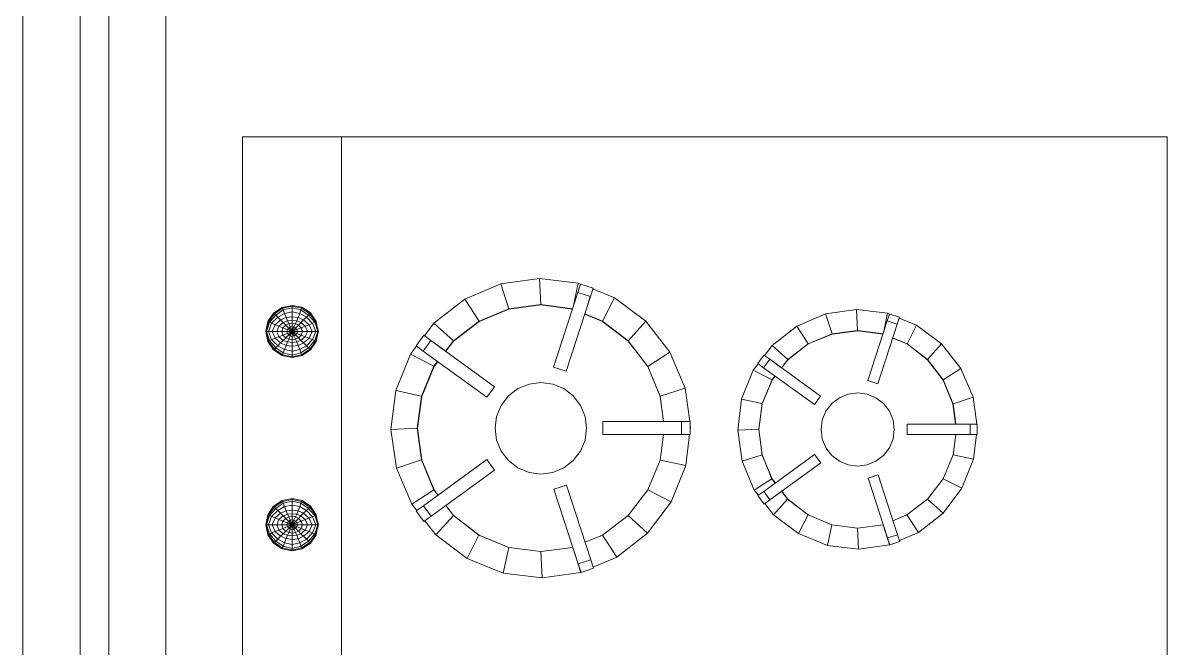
# Model space of a CAD drawing. Header units: metres. Extents: x -182 to 99, y 70 to 113.
# Drawn here: x 66.257 to 67.057, y 92.937 to 93.374 of the extents above; entities that cross this region are included whole.
import ezdxf

# ---------------------------------------------------------------- set-up
doc = ezdxf.new("R2010")
doc.units = ezdxf.units.M
doc.header["$LTSCALE"] = 0.01
for name, color, linetype, lineweight in [('A-EQPM', 6, 'Continuous', 9), ('A-GLAZ', 6, 'Continuous', 9), ('A-GLAZ-CWMG', 3, 'Continuous', 9), ('G-IMPT', 1, 'Continuous', 9)]:
    doc.layers.add(name, color=color, linetype=linetype, lineweight=lineweight)
doc.layers.get('0').off()
doc.layers.get('A-EQPM').off()

# ---------------------------------------------------------------- blocks, each defined once
blk = doc.blocks.new('Panel de sistema - Acristalado 2-571007-Nivel 9')
at = {"layer": 'A-GLAZ'}
for p, q in [((0.705, 0.01), (-0.705, 0.01)), ((-0.705, -0.01), (0.705, -0.01))]:
    blk.add_line(p, q, dxfattribs=at)
blk = doc.blocks.new('Range10 - 11ZRNG10_dwg-491888-Nivel 9')
at = {"layer": 'G-IMPT'}
for p, q in [((0, 0.762), (0, 0)), ((0, 0.762), (0, 0)), ((0.57714, 0.762), (0.57714, 0)), ((0.57714, 0.762), (0.57714, 0)), ((0.57714, 0), (0.57714, 0.762)), ((0.64639, 0.762), (0.64639, 0)), ((0.40109, 0.30169), (0.40977, 0.30453)), ((0.40977, 0.30453), (0.41172, 0.29858)), ((0.43699, 0.3084), (0.40993, 0.30456)), ((0.41559, 0.28709), (0.40993, 0.30456)), ((0.43699, 0.3084), (0.46415, 0.30507)), ((0.43699, 0.3084), (0.43797, 0.29002)), ((0.46031, 0.28706), (0.46415, 0.30507)), ((0.48948, 0.2948), (0.46415, 0.30507)), ((0.38478, 0.29389), (0.40134, 0.30091)), ((0.40109, 0.30169), (0.40301, 0.29578)), ((0.40301, 0.29578), (0.41172, 0.29858)), ((0.42867, 0.24637), (0.41172, 0.29858)), ((0.19404, 0.28523), (0.21568, 0.28831)), ((0.23741, 0.28566), (0.21568, 0.28831)), ((0.21647, 0.27359), (0.21568, 0.28831)), ((0.38478, 0.29389), (0.36323, 0.27706)), ((0.38478, 0.29389), (0.39478, 0.2785)), ((0.40301, 0.29578), (0.41998, 0.24354)), ((0.41559, 0.28709), (0.43797, 0.29002)), ((0.46031, 0.28706), (0.43797, 0.29002)), ((0.48948, 0.2948), (0.48116, 0.27847)), ((0.48948, 0.2948), (0.51133, 0.27834)), ((0.60475, 0.28813), (0.59881, 0.28417)), ((0.61176, 0.28953), (0.60475, 0.28813)), ((0.60509, 0.28749), (0.60475, 0.28813)), ((0.60509, 0.28749), (0.61176, 0.28901)), ((0.61874, 0.28813), (0.61176, 0.28953)), ((0.61176, 0.28953), (0.61176, 0.28901)), ((0.61844, 0.28749), (0.61176, 0.28901)), ((0.61176, 0.28782), (0.61176, 0.28901)), ((0.61844, 0.28749), (0.61874, 0.28813)), ((0.62469, 0.2842), (0.61874, 0.28813)), ((0.17392, 0.2767), (0.18717, 0.28232)), ((0.18696, 0.28295), (0.19391, 0.2852)), ((0.18696, 0.28295), (0.18849, 0.27822)), ((0.18849, 0.27822), (0.19547, 0.28045)), ((0.19391, 0.2852), (0.19547, 0.28045)), ((0.19855, 0.27127), (0.19404, 0.28523)), ((0.19547, 0.28045), (0.20903, 0.23869)), ((0.23741, 0.28566), (0.23433, 0.27124)), ((0.23741, 0.28566), (0.25768, 0.27743)), ((0.40698, 0.28354), (0.39478, 0.2785)), ((0.46031, 0.28707), (0.48097, 0.27847)), ((0.48116, 0.27847), (0.46031, 0.28706)), ((0.59881, 0.28417), (0.59485, 0.27825)), ((0.59939, 0.28362), (0.59515, 0.27804)), ((0.60027, 0.28273), (0.59585, 0.27764)), ((0.6018, 0.28124), (0.59741, 0.27691)), ((0.59939, 0.28362), (0.59881, 0.28417)), ((0.60509, 0.28749), (0.59939, 0.28362)), ((0.60027, 0.28273), (0.59939, 0.28362)), ((0.60558, 0.2863), (0.60027, 0.28273)), ((0.60027, 0.28273), (0.6018, 0.28124)), ((0.60646, 0.28392), (0.6018, 0.28124)), ((0.60372, 0.27929), (0.6018, 0.28124)), ((0.60753, 0.281), (0.60372, 0.27929)), ((0.60509, 0.28749), (0.60558, 0.2863)), ((0.61176, 0.28782), (0.60558, 0.2863)), ((0.60558, 0.2863), (0.60646, 0.28392)), ((0.61176, 0.28502), (0.60646, 0.28392)), ((0.60753, 0.281), (0.60646, 0.28392)), ((0.61176, 0.28157), (0.60753, 0.281)), ((0.60753, 0.281), (0.6085, 0.27859)), ((0.61795, 0.2863), (0.61176, 0.28782)), ((0.61176, 0.28782), (0.61176, 0.28502)), ((0.61704, 0.28392), (0.61176, 0.28502)), ((0.61176, 0.28157), (0.61176, 0.28502)), ((0.616, 0.28096), (0.61176, 0.28157)), ((0.61176, 0.28157), (0.61176, 0.27889)), ((0.616, 0.28096), (0.61503, 0.27859)), ((0.616, 0.28096), (0.61704, 0.28392)), ((0.616, 0.28096), (0.61981, 0.27929)), ((0.61795, 0.2863), (0.61704, 0.28392)), ((0.62173, 0.28124), (0.61704, 0.28392)), ((0.61844, 0.28749), (0.61795, 0.2863)), ((0.62326, 0.28273), (0.61795, 0.2863)), ((0.62411, 0.28362), (0.61844, 0.28749)), ((0.62173, 0.28124), (0.61981, 0.27929)), ((0.62326, 0.28273), (0.62173, 0.28124)), ((0.62615, 0.27694), (0.62173, 0.28124)), ((0.62326, 0.28273), (0.62411, 0.28362)), ((0.62767, 0.27764), (0.62326, 0.28273)), ((0.62469, 0.2842), (0.62411, 0.28362)), ((0.62835, 0.27804), (0.62411, 0.28362)), ((0.62865, 0.27825), (0.62469, 0.2842)), ((0.15667, 0.26323), (0.17392, 0.2767)), ((0.1819, 0.26438), (0.17392, 0.2767)), ((0.18849, 0.27822), (0.20208, 0.2364)), ((0.19855, 0.27127), (0.21647, 0.27359)), ((0.23433, 0.27124), (0.21647, 0.27359)), ((0.251, 0.26435), (0.25768, 0.27743)), ((0.27514, 0.26426), (0.25768, 0.27743)), ((0.36323, 0.27706), (0.34677, 0.25521)), ((0.37685, 0.26478), (0.36323, 0.27706)), ((0.37685, 0.26478), (0.39478, 0.2785)), ((0.48097, 0.27847), (0.49884, 0.26478)), ((0.49902, 0.26469), (0.48116, 0.27847)), ((0.49902, 0.26469), (0.51133, 0.27834)), ((0.51899, 0.26853), (0.51133, 0.27834)), ((0.59342, 0.27127), (0.59515, 0.27804)), ((0.59367, 0.27228), (0.59485, 0.27825)), ((0.59381, 0.27127), (0.59585, 0.27764)), ((0.59485, 0.27825), (0.59515, 0.27804)), ((0.59515, 0.27804), (0.59585, 0.27764)), ((0.59741, 0.27691), (0.59518, 0.27124)), ((0.59585, 0.27764), (0.59741, 0.27691)), ((0.59741, 0.27691), (0.59985, 0.27597)), ((0.5978, 0.27124), (0.59985, 0.27597)), ((0.60372, 0.27929), (0.59985, 0.27597)), ((0.60256, 0.27493), (0.59985, 0.27597)), ((0.60256, 0.27493), (0.601, 0.27127)), ((0.60555, 0.27749), (0.60256, 0.27493)), ((0.60256, 0.27493), (0.60539, 0.2738)), ((0.60372, 0.27929), (0.60555, 0.27749)), ((0.60448, 0.27127), (0.60539, 0.2738)), ((0.60728, 0.27572), (0.60539, 0.2738)), ((0.60847, 0.27258), (0.60539, 0.2738)), ((0.6085, 0.27859), (0.60555, 0.27749)), ((0.60555, 0.27749), (0.60728, 0.27572)), ((0.60942, 0.27673), (0.60728, 0.27572)), ((0.60936, 0.27365), (0.60728, 0.27572)), ((0.60811, 0.27127), (0.60847, 0.27258)), ((0.60936, 0.27365), (0.60847, 0.27258)), ((0.61176, 0.27127), (0.60847, 0.27258)), ((0.61176, 0.27889), (0.6085, 0.27859)), ((0.60942, 0.27673), (0.6085, 0.27859)), ((0.60936, 0.27365), (0.61045, 0.27441)), ((0.61176, 0.27127), (0.60936, 0.27365)), ((0.61176, 0.27706), (0.60942, 0.27673)), ((0.60942, 0.27673), (0.61045, 0.27441)), ((0.61176, 0.27472), (0.61045, 0.27441)), ((0.61176, 0.27127), (0.61045, 0.27441)), ((0.61503, 0.27859), (0.61176, 0.27889)), ((0.61176, 0.27706), (0.61176, 0.27889)), ((0.61411, 0.27673), (0.61176, 0.27706)), ((0.61176, 0.27706), (0.61176, 0.27472)), ((0.61176, 0.27127), (0.61176, 0.27472)), ((0.61307, 0.27441), (0.61176, 0.27472)), ((0.61176, 0.27127), (0.61307, 0.27441)), ((0.61176, 0.27127), (0.61417, 0.27365)), ((0.61176, 0.27127), (0.61506, 0.27258)), ((0.61411, 0.27673), (0.61307, 0.27441)), ((0.61417, 0.27365), (0.61307, 0.27441)), ((0.61411, 0.27673), (0.61503, 0.27859)), ((0.61624, 0.27572), (0.61411, 0.27673)), ((0.61624, 0.27572), (0.61417, 0.27365)), ((0.61506, 0.27258), (0.61417, 0.27365)), ((0.61798, 0.27749), (0.61503, 0.27859)), ((0.61816, 0.27383), (0.61506, 0.27258)), ((0.61542, 0.27127), (0.61506, 0.27258)), ((0.61798, 0.27749), (0.61624, 0.27572)), ((0.61816, 0.27383), (0.61624, 0.27572)), ((0.61798, 0.27749), (0.61981, 0.27929)), ((0.61798, 0.27749), (0.621, 0.27496)), ((0.61816, 0.27383), (0.621, 0.27496)), ((0.61905, 0.27127), (0.61816, 0.27383)), ((0.62371, 0.276), (0.61981, 0.27929)), ((0.62371, 0.276), (0.621, 0.27496)), ((0.62252, 0.27127), (0.621, 0.27496)), ((0.62615, 0.27694), (0.62371, 0.276)), ((0.62572, 0.27124), (0.62371, 0.276)), ((0.62767, 0.27764), (0.62615, 0.27694)), ((0.62835, 0.27124), (0.62615, 0.27694)), ((0.62767, 0.27764), (0.62835, 0.27804)), ((0.62972, 0.27127), (0.62767, 0.27764)), ((0.62835, 0.27804), (0.62865, 0.27825)), ((0.63005, 0.27127), (0.62835, 0.27804)), ((0.63011, 0.27127), (0.62835, 0.27804)), ((0.63005, 0.27127), (0.62865, 0.27825)), ((0.1819, 0.26438), (0.16758, 0.25341)), ((0.19167, 0.26843), (0.1819, 0.26438)), ((0.251, 0.26435), (0.23433, 0.27124)), ((0.23433, 0.27123), (0.25085, 0.26435)), ((0.25085, 0.26435), (0.26515, 0.25341)), ((0.2653, 0.25335), (0.251, 0.26435)), ((0.2653, 0.25335), (0.27514, 0.26426)), ((0.28128, 0.2564), (0.27514, 0.26426)), ((0.37685, 0.26478), (0.36314, 0.24689)), ((0.51456, 0.26533), (0.47015, 0.23305)), ((0.49884, 0.26478), (0.50419, 0.25779)), ((0.50428, 0.25785), (0.49902, 0.26469)), ((0.51962, 0.26899), (0.51456, 0.26533)), ((0.51996, 0.25792), (0.51456, 0.26533)), ((0.51962, 0.26899), (0.52499, 0.26158)), ((0.59342, 0.27127), (0.59515, 0.26447)), ((0.59342, 0.27127), (0.59381, 0.27127)), ((0.59368, 0.27026), (0.59485, 0.26426)), ((0.59585, 0.26487), (0.59381, 0.27127)), ((0.59381, 0.27127), (0.59518, 0.27124)), ((0.59515, 0.26447), (0.59485, 0.26426)), ((0.59485, 0.26426), (0.59884, 0.25832)), ((0.59515, 0.26447), (0.59585, 0.26487)), ((0.59515, 0.26447), (0.59942, 0.2589)), ((0.59741, 0.2656), (0.59518, 0.27124)), ((0.5978, 0.27124), (0.59518, 0.27124)), ((0.59741, 0.2656), (0.59585, 0.26487)), ((0.59585, 0.26487), (0.60027, 0.25978)), ((0.59741, 0.2656), (0.59985, 0.26655)), ((0.59741, 0.2656), (0.6018, 0.26127)), ((0.5978, 0.27124), (0.601, 0.27127)), ((0.5978, 0.27124), (0.59985, 0.26655)), ((0.59985, 0.26655), (0.60256, 0.26758)), ((0.59985, 0.26655), (0.60372, 0.26323)), ((0.60256, 0.26758), (0.601, 0.27127)), ((0.60448, 0.27127), (0.601, 0.27127)), ((0.60256, 0.26758), (0.60539, 0.26871)), ((0.60256, 0.26758), (0.60555, 0.26502)), ((0.60372, 0.26323), (0.60555, 0.26502)), ((0.60811, 0.27127), (0.60448, 0.27127)), ((0.60448, 0.27127), (0.60539, 0.26871)), ((0.60847, 0.26993), (0.60539, 0.26871)), ((0.60539, 0.26871), (0.60728, 0.26679)), ((0.60555, 0.26502), (0.60728, 0.26679)), ((0.60555, 0.26502), (0.6085, 0.26393)), ((0.60936, 0.26886), (0.60728, 0.26679)), ((0.60728, 0.26679), (0.60942, 0.26579)), ((0.60847, 0.26993), (0.60811, 0.27127)), ((0.60811, 0.27127), (0.61176, 0.27127)), ((0.60847, 0.26993), (0.61176, 0.27127)), ((0.60847, 0.26993), (0.60936, 0.26886)), ((0.6085, 0.26393), (0.60942, 0.26579)), ((0.60936, 0.26886), (0.61176, 0.27127)), ((0.60936, 0.26886), (0.61045, 0.2681)), ((0.61045, 0.2681), (0.60942, 0.26579)), ((0.60942, 0.26579), (0.61176, 0.26545)), ((0.61045, 0.2681), (0.61176, 0.27127)), ((0.61045, 0.2681), (0.61176, 0.2678)), ((0.61176, 0.2678), (0.61176, 0.27127)), ((0.61307, 0.2681), (0.61176, 0.27127)), ((0.61176, 0.27127), (0.61417, 0.26886)), ((0.61176, 0.27127), (0.61506, 0.26993)), ((0.61176, 0.27127), (0.61542, 0.27127)), ((0.61176, 0.2678), (0.61307, 0.2681)), ((0.61176, 0.2678), (0.61176, 0.26545)), ((0.61176, 0.26545), (0.61411, 0.26579)), ((0.61176, 0.26362), (0.61176, 0.26545)), ((0.61307, 0.2681), (0.61417, 0.26886)), ((0.61307, 0.2681), (0.61411, 0.26579)), ((0.61411, 0.26579), (0.61624, 0.26679)), ((0.61503, 0.26393), (0.61411, 0.26579)), ((0.61417, 0.26886), (0.61506, 0.26993)), ((0.61417, 0.26886), (0.61624, 0.26679)), ((0.61503, 0.26393), (0.61798, 0.26502)), ((0.61506, 0.26993), (0.61542, 0.27127)), ((0.61506, 0.26993), (0.61816, 0.26868)), ((0.61905, 0.27127), (0.61542, 0.27127)), ((0.61624, 0.26679), (0.61816, 0.26868)), ((0.61798, 0.26502), (0.61624, 0.26679)), ((0.61798, 0.26502), (0.621, 0.26755)), ((0.61981, 0.26323), (0.61798, 0.26502)), ((0.61816, 0.26868), (0.61905, 0.27127)), ((0.621, 0.26755), (0.61816, 0.26868)), ((0.62252, 0.27127), (0.61905, 0.27127)), ((0.61981, 0.26323), (0.62371, 0.26652)), ((0.621, 0.26755), (0.62252, 0.27127)), ((0.621, 0.26755), (0.62371, 0.26652)), ((0.62173, 0.26127), (0.62615, 0.26557)), ((0.62252, 0.27127), (0.62572, 0.27124)), ((0.62326, 0.25978), (0.62767, 0.26487)), ((0.62371, 0.26652), (0.62572, 0.27124)), ((0.62615, 0.26557), (0.62371, 0.26652)), ((0.62414, 0.2589), (0.62838, 0.26451)), ((0.62865, 0.26429), (0.62472, 0.25835)), ((0.62572, 0.27124), (0.62835, 0.27124)), ((0.62615, 0.26557), (0.62835, 0.27124)), ((0.62767, 0.26487), (0.62615, 0.26557)), ((0.62972, 0.27127), (0.62767, 0.26487)), ((0.62838, 0.26451), (0.62767, 0.26487)), ((0.62972, 0.27127), (0.62835, 0.27124)), ((0.62838, 0.26451), (0.63005, 0.27127)), ((0.62838, 0.26451), (0.63011, 0.27127)), ((0.62865, 0.26429), (0.62838, 0.26451)), ((0.62865, 0.26429), (0.63005, 0.27127)), ((0.62972, 0.27127), (0.63011, 0.27127)), ((0.63005, 0.27127), (0.63011, 0.27127)), ((0.15667, 0.26323), (0.1435, 0.24576)), ((0.15667, 0.26323), (0.16758, 0.25341)), ((0.28179, 0.25676), (0.27773, 0.25384)), ((0.28179, 0.25676), (0.28609, 0.25085)), ((0.51996, 0.25792), (0.47552, 0.22564)), ((0.52816, 0.25679), (0.51277, 0.24683)), ((0.52499, 0.26158), (0.51996, 0.25792)), ((0.52816, 0.25679), (0.52463, 0.26132)), ((0.53883, 0.23162), (0.52816, 0.25679)), ((0.59884, 0.25832), (0.59942, 0.2589)), ((0.59884, 0.25832), (0.60475, 0.25436)), ((0.59942, 0.2589), (0.60027, 0.25978)), ((0.59942, 0.2589), (0.60509, 0.25503)), ((0.6018, 0.26127), (0.60027, 0.25978)), ((0.60027, 0.25978), (0.60558, 0.25621)), ((0.6018, 0.26127), (0.60372, 0.26323)), ((0.6018, 0.26127), (0.60646, 0.25859)), ((0.60372, 0.26323), (0.60753, 0.26152)), ((0.60509, 0.25503), (0.60558, 0.25621)), ((0.60558, 0.25621), (0.60646, 0.25859)), ((0.60558, 0.25621), (0.61176, 0.25469)), ((0.60753, 0.26152), (0.60646, 0.25859)), ((0.60646, 0.25859), (0.61176, 0.2575)), ((0.60753, 0.26152), (0.6085, 0.26393)), ((0.60753, 0.26152), (0.61176, 0.26094)), ((0.6085, 0.26393), (0.61176, 0.26362)), ((0.61176, 0.26362), (0.61503, 0.26393)), ((0.61176, 0.26094), (0.61176, 0.26362)), ((0.61176, 0.26094), (0.616, 0.26155)), ((0.61176, 0.26094), (0.61176, 0.2575)), ((0.61176, 0.2575), (0.61704, 0.25859)), ((0.61176, 0.2575), (0.61176, 0.25469)), ((0.61176, 0.25469), (0.61795, 0.25621)), ((0.616, 0.26155), (0.61503, 0.26393)), ((0.616, 0.26155), (0.61981, 0.26323)), ((0.616, 0.26155), (0.61704, 0.25859)), ((0.62173, 0.26127), (0.61704, 0.25859)), ((0.61795, 0.25621), (0.61704, 0.25859)), ((0.61795, 0.25621), (0.62326, 0.25978)), ((0.61795, 0.25621), (0.61844, 0.25503)), ((0.61844, 0.25503), (0.62414, 0.2589)), ((0.61874, 0.25439), (0.62472, 0.25835)), ((0.62173, 0.26127), (0.61981, 0.26323)), ((0.62326, 0.25978), (0.62173, 0.26127)), ((0.62326, 0.25978), (0.62414, 0.2589)), ((0.62472, 0.25835), (0.62414, 0.2589)), ((0.16758, 0.25341), (0.15661, 0.23909)), ((0.24219, 0.22802), (0.27773, 0.25384)), ((0.26515, 0.25341), (0.26944, 0.24781)), ((0.26952, 0.24787), (0.2653, 0.25335)), ((0.28206, 0.24792), (0.27773, 0.25384)), ((0.28206, 0.24792), (0.28609, 0.25085)), ((0.28862, 0.24701), (0.28579, 0.25063)), ((0.34677, 0.25521), (0.33653, 0.22988)), ((0.36314, 0.24689), (0.34677, 0.25521)), ((0.50977, 0.25052), (0.51255, 0.24689)), ((0.51277, 0.24683), (0.50987, 0.25059)), ((0.60509, 0.25503), (0.60475, 0.25436)), ((0.60475, 0.25436), (0.61176, 0.25298)), ((0.60509, 0.25503), (0.61176, 0.2535)), ((0.61176, 0.2535), (0.61844, 0.25503)), ((0.61176, 0.2535), (0.61176, 0.25469)), ((0.61176, 0.25298), (0.61874, 0.25439)), ((0.61176, 0.25298), (0.61176, 0.2535)), ((0.61874, 0.25439), (0.61844, 0.25503)), ((0.1435, 0.24576), (0.1353, 0.22549)), ((0.15661, 0.23909), (0.1435, 0.24576)), ((0.28206, 0.24792), (0.24649, 0.22211)), ((0.27389, 0.24199), (0.27612, 0.23909)), ((0.2763, 0.23905), (0.27399, 0.24206)), ((0.2763, 0.23905), (0.28862, 0.24701)), ((0.29715, 0.22689), (0.28862, 0.24701)), ((0.36314, 0.24689), (0.35448, 0.22604)), ((0.42867, 0.24637), (0.41998, 0.24354)), ((0.51255, 0.24689), (0.52118, 0.22613)), ((0.52136, 0.22595), (0.51277, 0.24683)), ((0.15661, 0.23909), (0.14966, 0.22241)), ((0.20208, 0.2364), (0.20903, 0.23869)), ((0.27612, 0.23909), (0.28304, 0.2225)), ((0.28316, 0.22235), (0.2763, 0.23905)), ((0.42184, 0.2315), (0.42959, 0.23467)), ((0.42959, 0.23467), (0.43785, 0.23576)), ((0.44614, 0.23467), (0.43785, 0.23576)), ((0.44614, 0.23467), (0.45385, 0.2315)), ((0.47015, 0.23305), (0.47552, 0.22564)), ((0.1353, 0.22549), (0.13318, 0.20815)), ((0.14966, 0.22241), (0.1353, 0.22549)), ((0.19827, 0.22272), (0.20355, 0.22677)), ((0.20355, 0.22677), (0.20976, 0.22933)), ((0.20976, 0.22933), (0.21635, 0.23018)), ((0.22299, 0.22933), (0.21635, 0.23018)), ((0.22299, 0.22933), (0.22915, 0.22677)), ((0.23448, 0.22272), (0.22915, 0.22677)), ((0.24649, 0.22211), (0.24219, 0.22802)), ((0.28316, 0.22235), (0.29715, 0.22689)), ((0.3002, 0.20522), (0.29715, 0.22689)), ((0.33653, 0.22988), (0.33388, 0.20821)), ((0.35448, 0.22604), (0.33653, 0.22988)), ((0.35448, 0.22604), (0.35212, 0.20821)), ((0.35217, 0.20821), (0.35453, 0.22604)), ((0.41014, 0.21979), (0.41523, 0.22641)), ((0.42184, 0.2315), (0.41523, 0.22641)), ((0.45385, 0.2315), (0.46049, 0.22641)), ((0.46049, 0.22641), (0.46558, 0.21979)), ((0.52118, 0.22613), (0.5241, 0.20376)), ((0.52136, 0.22595), (0.53883, 0.23162)), ((0.52429, 0.20361), (0.52136, 0.22595)), ((0.54264, 0.20455), (0.53883, 0.23162)), ((0.14966, 0.22241), (0.14778, 0.20815)), ((0.19163, 0.21123), (0.19419, 0.21741)), ((0.19827, 0.22272), (0.19419, 0.21741)), ((0.23448, 0.22272), (0.23854, 0.21741)), ((0.23854, 0.21741), (0.2411, 0.21123)), ((0.28304, 0.2225), (0.28535, 0.20458)), ((0.28316, 0.22235), (0.28551, 0.20446)), ((0.41014, 0.21979), (0.40694, 0.21205)), ((0.46558, 0.21979), (0.46878, 0.21205)), ((0.13277, 0.20815), (0.13774, 0.20815)), ((0.13277, 0.20815), (0.13277, 0.20083)), ((0.13774, 0.20815), (0.18169, 0.20815)), ((0.13774, 0.20815), (0.13774, 0.20083)), ((0.18169, 0.20083), (0.18169, 0.20815)), ((0.19074, 0.20458), (0.19163, 0.21123)), ((0.2411, 0.21123), (0.24195, 0.20458)), ((0.33336, 0.19906), (0.33336, 0.20821)), ((0.33336, 0.20821), (0.33958, 0.20821)), ((0.33958, 0.20821), (0.3945, 0.20821)), ((0.33958, 0.19906), (0.33958, 0.20821)), ((0.3945, 0.19906), (0.3945, 0.20821)), ((0.40584, 0.20376), (0.40694, 0.21205)), ((0.46878, 0.21205), (0.46985, 0.20376)), ((0.13265, 0.2038), (0.13265, 0.20376)), ((0.13774, 0.20083), (0.13277, 0.20083)), ((0.13306, 0.20083), (0.13567, 0.18212)), ((0.13774, 0.20083), (0.18169, 0.20083)), ((0.1478, 0.20083), (0.14966, 0.18666)), ((0.14972, 0.18675), (0.14784, 0.20083)), ((0.19163, 0.198), (0.19074, 0.20458)), ((0.24195, 0.20458), (0.2411, 0.198)), ((0.28535, 0.20458), (0.28304, 0.18675)), ((0.28316, 0.18657), (0.28551, 0.20446)), ((0.3002, 0.20522), (0.28551, 0.20446)), ((0.29755, 0.18352), (0.3002, 0.20522)), ((0.33334, 0.2038), (0.33321, 0.20272)), ((0.40694, 0.1955), (0.40584, 0.20376)), ((0.46985, 0.20376), (0.46878, 0.1955)), ((0.5241, 0.20376), (0.52118, 0.18145)), ((0.52133, 0.18123), (0.52429, 0.20361)), ((0.54264, 0.20455), (0.52429, 0.20361)), ((0.53931, 0.17742), (0.54264, 0.20455)), ((0.19419, 0.19178), (0.19163, 0.198)), ((0.2411, 0.198), (0.23854, 0.19178)), ((0.33958, 0.19906), (0.33336, 0.19906)), ((0.33372, 0.19906), (0.33699, 0.17566)), ((0.3945, 0.19906), (0.33958, 0.19906)), ((0.35213, 0.19906), (0.35445, 0.18136)), ((0.35454, 0.18145), (0.35221, 0.19906)), ((0.41014, 0.18776), (0.40694, 0.1955)), ((0.46878, 0.1955), (0.46558, 0.18776)), ((0.14966, 0.18666), (0.13567, 0.18212)), ((0.14966, 0.18666), (0.15655, 0.16999)), ((0.15661, 0.17008), (0.14972, 0.18675)), ((0.19419, 0.19178), (0.19827, 0.18651)), ((0.20355, 0.18242), (0.19827, 0.18651)), ((0.23448, 0.18651), (0.22915, 0.18242)), ((0.23854, 0.19178), (0.23448, 0.18651)), ((0.24232, 0.18136), (0.24661, 0.18727)), ((0.28218, 0.16142), (0.24661, 0.18727)), ((0.28304, 0.18675), (0.27612, 0.17008)), ((0.27624, 0.16996), (0.28316, 0.18657)), ((0.29755, 0.18352), (0.28316, 0.18657)), ((0.41523, 0.18114), (0.41014, 0.18776)), ((0.46049, 0.18114), (0.46558, 0.18776)), ((0.14423, 0.162), (0.13567, 0.18212)), ((0.20976, 0.17986), (0.20355, 0.18242)), ((0.21635, 0.17898), (0.20976, 0.17986)), ((0.22299, 0.17986), (0.21635, 0.17898)), ((0.22915, 0.18242), (0.22299, 0.17986)), ((0.24232, 0.18136), (0.27786, 0.15554)), ((0.28935, 0.16325), (0.29755, 0.18352)), ((0.35445, 0.18136), (0.33699, 0.17566)), ((0.35445, 0.18136), (0.36308, 0.16051)), ((0.36314, 0.16063), (0.35454, 0.18145)), ((0.42184, 0.17605), (0.41523, 0.18114)), ((0.42959, 0.17285), (0.42184, 0.17605)), ((0.45385, 0.17605), (0.44614, 0.17285)), ((0.46049, 0.18114), (0.45385, 0.17605)), ((0.47567, 0.18209), (0.47031, 0.17471)), ((0.52011, 0.14981), (0.47567, 0.18209)), ((0.52118, 0.18145), (0.51255, 0.16063)), ((0.5127, 0.16045), (0.52133, 0.18123)), ((0.53931, 0.17742), (0.52133, 0.18123)), ((0.53931, 0.17742), (0.52907, 0.15206)), ((0.14423, 0.162), (0.15655, 0.16999)), ((0.15655, 0.16999), (0.16752, 0.15566)), ((0.16758, 0.15581), (0.15661, 0.17008)), ((0.18867, 0.13094), (0.20227, 0.17273)), ((0.20921, 0.17047), (0.19562, 0.12869)), ((0.20921, 0.17047), (0.20227, 0.17273)), ((0.27612, 0.17008), (0.27402, 0.16735)), ((0.27417, 0.16725), (0.27624, 0.16996)), ((0.28935, 0.16325), (0.27624, 0.16996)), ((0.33699, 0.17566), (0.34769, 0.15051)), ((0.43785, 0.17175), (0.42959, 0.17285)), ((0.44614, 0.17285), (0.43785, 0.17175)), ((0.51472, 0.14243), (0.47031, 0.17471)), ((0.14423, 0.162), (0.1577, 0.14475)), ((0.26955, 0.16154), (0.26515, 0.15581)), ((0.26524, 0.1556), (0.26971, 0.16143)), ((0.27786, 0.15552), (0.27005, 0.16118)), ((0.27786, 0.15552), (0.27005, 0.16118)), ((0.27005, 0.16118), (0.27786, 0.15554)), ((0.28218, 0.16142), (0.27786, 0.15554)), ((0.28621, 0.1585), (0.28218, 0.16142)), ((0.28592, 0.15871), (0.28935, 0.16325)), ((0.36308, 0.16051), (0.34769, 0.15051)), ((0.36308, 0.16051), (0.37679, 0.14259)), ((0.37685, 0.14277), (0.36314, 0.16063)), ((0.40325, 0.11171), (0.42023, 0.16392)), ((0.42891, 0.16112), (0.41194, 0.10887)), ((0.42891, 0.16112), (0.42023, 0.16392)), ((0.50992, 0.15721), (0.51255, 0.16063)), ((0.51011, 0.15707), (0.5127, 0.16045)), ((0.5127, 0.16045), (0.52907, 0.15206)), ((0.16752, 0.15566), (0.1577, 0.14475)), ((0.16752, 0.15566), (0.18184, 0.14469)), ((0.18184, 0.14484), (0.16758, 0.15581)), ((0.26515, 0.15581), (0.25085, 0.14484)), ((0.25094, 0.14463), (0.26524, 0.1556)), ((0.27618, 0.14579), (0.26524, 0.1556)), ((0.27618, 0.14579), (0.28152, 0.15287)), ((0.28191, 0.15258), (0.27786, 0.15554)), ((0.28621, 0.1585), (0.28191, 0.15258)), ((0.5248, 0.1464), (0.52907, 0.15206)), ((0.60475, 0.15295), (0.59881, 0.14899)), ((0.60509, 0.15231), (0.59939, 0.14844)), ((0.61176, 0.15435), (0.60475, 0.15295)), ((0.60509, 0.15231), (0.60475, 0.15295)), ((0.61176, 0.15383), (0.60509, 0.15231)), ((0.60558, 0.15112), (0.60509, 0.15231)), ((0.60558, 0.15112), (0.61176, 0.15264)), ((0.61874, 0.15295), (0.61176, 0.15435)), ((0.61176, 0.15383), (0.61176, 0.15435)), ((0.61844, 0.15231), (0.61176, 0.15383)), ((0.61176, 0.15383), (0.61176, 0.15264)), ((0.61795, 0.15112), (0.61176, 0.15264)), ((0.61176, 0.14984), (0.61176, 0.15264)), ((0.61795, 0.15112), (0.61844, 0.15231)), ((0.61844, 0.15231), (0.61874, 0.15295)), ((0.62411, 0.14844), (0.61844, 0.15231)), ((0.62469, 0.14902), (0.61874, 0.15295)), ((0.1577, 0.14475), (0.17514, 0.13158)), ((0.18184, 0.14469), (0.17514, 0.13158)), ((0.18184, 0.14484), (0.19185, 0.14071)), ((0.18184, 0.14469), (0.1918, 0.14055)), ((0.25085, 0.14484), (0.23424, 0.13795)), ((0.23427, 0.13774), (0.25094, 0.14463)), ((0.25094, 0.14463), (0.25893, 0.13231)), ((0.27618, 0.14579), (0.25893, 0.13231)), ((0.34769, 0.15051), (0.36451, 0.12896)), ((0.49884, 0.14277), (0.50435, 0.14995)), ((0.49896, 0.14252), (0.50454, 0.14981)), ((0.51472, 0.14243), (0.50496, 0.1495)), ((0.52011, 0.14981), (0.51472, 0.14243)), ((0.52514, 0.14615), (0.51978, 0.13874)), ((0.52011, 0.14981), (0.52514, 0.14615)), ((0.59485, 0.14307), (0.59881, 0.14899)), ((0.59939, 0.14844), (0.59515, 0.14286)), ((0.60027, 0.14755), (0.59585, 0.14246)), ((0.6018, 0.14606), (0.59741, 0.14173)), ((0.59939, 0.14844), (0.59881, 0.14899)), ((0.60027, 0.14755), (0.59939, 0.14844)), ((0.60372, 0.14411), (0.59985, 0.14079)), ((0.60558, 0.15112), (0.60027, 0.14755)), ((0.60027, 0.14755), (0.6018, 0.14606)), ((0.60646, 0.14874), (0.6018, 0.14606)), ((0.60372, 0.14411), (0.6018, 0.14606)), ((0.60753, 0.14582), (0.60372, 0.14411)), ((0.60372, 0.14411), (0.60555, 0.14231)), ((0.60558, 0.15112), (0.60646, 0.14874)), ((0.61176, 0.14984), (0.60646, 0.14874)), ((0.60646, 0.14874), (0.60753, 0.14582)), ((0.61176, 0.1464), (0.60753, 0.14582)), ((0.60753, 0.14582), (0.6085, 0.14341)), ((0.61176, 0.14984), (0.61704, 0.14874)), ((0.61176, 0.14984), (0.61176, 0.1464)), ((0.616, 0.14579), (0.61176, 0.1464)), ((0.61176, 0.14371), (0.61176, 0.1464)), ((0.616, 0.14579), (0.61503, 0.14341)), ((0.61704, 0.14874), (0.616, 0.14579)), ((0.61981, 0.14411), (0.616, 0.14579)), ((0.61795, 0.15112), (0.61704, 0.14874)), ((0.62173, 0.14606), (0.61704, 0.14874)), ((0.61795, 0.15112), (0.62326, 0.14755)), ((0.61798, 0.14231), (0.61981, 0.14411)), ((0.62173, 0.14606), (0.61981, 0.14411)), ((0.62371, 0.14082), (0.61981, 0.14411)), ((0.62173, 0.14606), (0.62326, 0.14755)), ((0.62615, 0.14176), (0.62173, 0.14606)), ((0.62326, 0.14755), (0.62411, 0.14844)), ((0.62767, 0.14246), (0.62326, 0.14755)), ((0.62469, 0.14902), (0.62411, 0.14844)), ((0.62835, 0.14286), (0.62411, 0.14844)), ((0.62865, 0.14307), (0.62469, 0.14902)), ((0.19832, 0.13698), (0.19544, 0.12338)), ((0.19562, 0.12869), (0.19864, 0.13786)), ((0.19565, 0.12869), (0.19864, 0.13786)), ((0.19565, 0.12869), (0.19864, 0.13786)), ((0.19857, 0.13776), (0.21638, 0.13539)), ((0.21635, 0.13558), (0.19865, 0.13794)), ((0.23424, 0.13795), (0.21635, 0.13558)), ((0.21638, 0.13539), (0.23427, 0.13774)), ((0.23878, 0.12375), (0.23427, 0.13774)), ((0.36451, 0.12896), (0.37679, 0.14259)), ((0.37679, 0.14259), (0.39469, 0.12887)), ((0.39472, 0.12905), (0.37685, 0.14277)), ((0.49884, 0.14277), (0.48097, 0.12905)), ((0.48107, 0.12881), (0.49896, 0.14252)), ((0.51261, 0.13024), (0.49896, 0.14252)), ((0.51261, 0.13024), (0.51929, 0.1391)), ((0.51978, 0.13874), (0.51472, 0.14243)), ((0.59342, 0.13609), (0.59515, 0.14286)), ((0.59342, 0.13609), (0.59515, 0.1293)), ((0.59342, 0.13609), (0.59381, 0.13609)), ((0.59367, 0.13711), (0.59485, 0.14307)), ((0.59585, 0.14246), (0.59381, 0.13609)), ((0.59518, 0.13609), (0.59381, 0.13609)), ((0.59585, 0.12969), (0.59381, 0.13609)), ((0.59485, 0.14307), (0.59515, 0.14286)), ((0.59515, 0.14286), (0.59585, 0.14246)), ((0.59518, 0.13609), (0.59741, 0.14173)), ((0.59518, 0.13609), (0.59741, 0.13042)), ((0.59518, 0.13609), (0.5978, 0.13606)), ((0.59585, 0.14246), (0.59741, 0.14173)), ((0.59741, 0.14173), (0.59985, 0.14079)), ((0.59985, 0.14079), (0.5978, 0.13606)), ((0.5978, 0.13606), (0.601, 0.13609)), ((0.59985, 0.13137), (0.5978, 0.13606)), ((0.60256, 0.13975), (0.59985, 0.14079)), ((0.60256, 0.13975), (0.601, 0.13609)), ((0.60256, 0.13241), (0.601, 0.13609)), ((0.601, 0.13609), (0.60448, 0.13609)), ((0.60555, 0.14231), (0.60256, 0.13975)), ((0.60539, 0.13862), (0.60256, 0.13975)), ((0.60539, 0.13862), (0.60448, 0.13609)), ((0.60539, 0.13353), (0.60448, 0.13609)), ((0.60448, 0.13609), (0.60811, 0.13609)), ((0.60539, 0.13862), (0.60728, 0.14054)), ((0.60539, 0.13862), (0.60847, 0.1374)), ((0.6085, 0.14341), (0.60555, 0.14231)), ((0.60555, 0.14231), (0.60728, 0.14054)), ((0.60942, 0.14155), (0.60728, 0.14054)), ((0.60936, 0.13847), (0.60728, 0.14054)), ((0.60847, 0.1374), (0.60811, 0.13609)), ((0.61176, 0.13609), (0.60811, 0.13609)), ((0.60847, 0.13475), (0.60811, 0.13609)), ((0.60936, 0.13847), (0.60847, 0.1374)), ((0.61176, 0.13609), (0.60847, 0.1374)), ((0.61176, 0.13609), (0.60847, 0.13475)), ((0.61176, 0.14371), (0.6085, 0.14341)), ((0.60942, 0.14155), (0.6085, 0.14341)), ((0.61045, 0.13923), (0.60936, 0.13847)), ((0.61176, 0.13609), (0.60936, 0.13847)), ((0.61176, 0.13609), (0.60936, 0.13369)), ((0.61176, 0.14188), (0.60942, 0.14155)), ((0.61045, 0.13923), (0.60942, 0.14155)), ((0.61176, 0.13954), (0.61045, 0.13923)), ((0.61176, 0.13609), (0.61045, 0.13923)), ((0.61176, 0.13609), (0.61045, 0.13292)), ((0.61503, 0.14341), (0.61176, 0.14371)), ((0.61176, 0.14371), (0.61176, 0.14188)), ((0.61411, 0.14155), (0.61176, 0.14188)), ((0.61176, 0.14188), (0.61176, 0.13954)), ((0.61176, 0.13609), (0.61176, 0.13954)), ((0.61307, 0.13923), (0.61176, 0.13954)), ((0.61176, 0.13609), (0.61307, 0.13923)), ((0.61176, 0.13609), (0.61417, 0.13847)), ((0.61176, 0.13609), (0.61506, 0.1374)), ((0.61176, 0.13609), (0.61176, 0.13262)), ((0.61176, 0.13609), (0.61417, 0.13369)), ((0.61176, 0.13609), (0.61307, 0.13292)), ((0.61176, 0.13609), (0.61506, 0.13475)), ((0.61176, 0.13609), (0.61542, 0.13609)), ((0.61307, 0.13923), (0.61411, 0.14155)), ((0.61307, 0.13923), (0.61417, 0.13847)), ((0.61411, 0.14155), (0.61503, 0.14341)), ((0.61624, 0.14054), (0.61411, 0.14155)), ((0.61624, 0.14054), (0.61417, 0.13847)), ((0.61506, 0.1374), (0.61417, 0.13847)), ((0.61798, 0.14231), (0.61503, 0.14341)), ((0.61816, 0.13865), (0.61506, 0.1374)), ((0.61542, 0.13609), (0.61506, 0.1374)), ((0.61506, 0.13475), (0.61542, 0.13609)), ((0.61905, 0.13609), (0.61542, 0.13609)), ((0.61798, 0.14231), (0.61624, 0.14054)), ((0.61816, 0.13865), (0.61624, 0.14054)), ((0.621, 0.13978), (0.61798, 0.14231)), ((0.61816, 0.13865), (0.621, 0.13978)), ((0.61905, 0.13609), (0.61816, 0.13865)), ((0.61816, 0.1335), (0.61905, 0.13609)), ((0.61905, 0.13609), (0.62252, 0.13609)), ((0.621, 0.13978), (0.62371, 0.14082)), ((0.62252, 0.13609), (0.621, 0.13978)), ((0.621, 0.13237), (0.62252, 0.13609)), ((0.62572, 0.13606), (0.62252, 0.13609)), ((0.62615, 0.14176), (0.62371, 0.14082)), ((0.62572, 0.13606), (0.62371, 0.14082)), ((0.62572, 0.13606), (0.62371, 0.13134)), ((0.62835, 0.13609), (0.62572, 0.13606)), ((0.62615, 0.14176), (0.62767, 0.14246)), ((0.62835, 0.13609), (0.62615, 0.14176)), ((0.62615, 0.13039), (0.62835, 0.13609)), ((0.62835, 0.14286), (0.62767, 0.14246)), ((0.62972, 0.13609), (0.62767, 0.14246)), ((0.62767, 0.12969), (0.62972, 0.13609)), ((0.62865, 0.14307), (0.62835, 0.14286)), ((0.63005, 0.13609), (0.62835, 0.14286)), ((0.63011, 0.13609), (0.62835, 0.14286)), ((0.62835, 0.13609), (0.62972, 0.13609)), ((0.63005, 0.13609), (0.62838, 0.12933)), ((0.63011, 0.13609), (0.62838, 0.12933)), ((0.63005, 0.13609), (0.62865, 0.14307)), ((0.63005, 0.13609), (0.62865, 0.12911)), ((0.63011, 0.13609), (0.62972, 0.13609)), ((0.63005, 0.13609), (0.63011, 0.13609)), ((0.17514, 0.13158), (0.1873, 0.12667)), ((0.18715, 0.12619), (0.18867, 0.13094)), ((0.18867, 0.13094), (0.19562, 0.12869)), ((0.1941, 0.12393), (0.19562, 0.12869)), ((0.21638, 0.13539), (0.21714, 0.12073)), ((0.23878, 0.12375), (0.25893, 0.13231)), ((0.36451, 0.12896), (0.38633, 0.1125)), ((0.39469, 0.12887), (0.38633, 0.1125)), ((0.39469, 0.12887), (0.40714, 0.12369)), ((0.40721, 0.1239), (0.39472, 0.12905)), ((0.48097, 0.12905), (0.46019, 0.12046)), ((0.46022, 0.12018), (0.48107, 0.12881)), ((0.49106, 0.11342), (0.48107, 0.12881)), ((0.49106, 0.11342), (0.51261, 0.13024)), ((0.59368, 0.13508), (0.59485, 0.12908)), ((0.59485, 0.12908), (0.59515, 0.1293)), ((0.59485, 0.12908), (0.59884, 0.12314)), ((0.59515, 0.1293), (0.59585, 0.12969)), ((0.59515, 0.1293), (0.59942, 0.12372)), ((0.59741, 0.13042), (0.59585, 0.12969)), ((0.59585, 0.12969), (0.60027, 0.1246)), ((0.59741, 0.13042), (0.59985, 0.13137)), ((0.59741, 0.13042), (0.6018, 0.1261)), ((0.59985, 0.13137), (0.60256, 0.13241)), ((0.59985, 0.13137), (0.60372, 0.12805)), ((0.60372, 0.12805), (0.6018, 0.1261)), ((0.60539, 0.13353), (0.60256, 0.13241)), ((0.60256, 0.13241), (0.60555, 0.12984)), ((0.60372, 0.12805), (0.60555, 0.12984)), ((0.60372, 0.12805), (0.60753, 0.12634)), ((0.60539, 0.13353), (0.60847, 0.13475)), ((0.60539, 0.13353), (0.60728, 0.13161)), ((0.60555, 0.12984), (0.60728, 0.13161)), ((0.60555, 0.12984), (0.6085, 0.12875)), ((0.60728, 0.13161), (0.60936, 0.13369)), ((0.60728, 0.13161), (0.60942, 0.13061)), ((0.60753, 0.12634), (0.6085, 0.12875)), ((0.60847, 0.13475), (0.60936, 0.13369)), ((0.6085, 0.12875), (0.60942, 0.13061)), ((0.6085, 0.12875), (0.61176, 0.12844)), ((0.60936, 0.13369), (0.61045, 0.13292)), ((0.60942, 0.13061), (0.61045, 0.13292)), ((0.60942, 0.13061), (0.61176, 0.13027)), ((0.61045, 0.13292), (0.61176, 0.13262)), ((0.61176, 0.13262), (0.61307, 0.13292)), ((0.61176, 0.13027), (0.61176, 0.13262)), ((0.61176, 0.13027), (0.61411, 0.13061)), ((0.61176, 0.13027), (0.61176, 0.12844)), ((0.61503, 0.12875), (0.61176, 0.12844)), ((0.61176, 0.12576), (0.61176, 0.12844)), ((0.61417, 0.13369), (0.61307, 0.13292)), ((0.61307, 0.13292), (0.61411, 0.13061)), ((0.61411, 0.13061), (0.61624, 0.13161)), ((0.61503, 0.12875), (0.61411, 0.13061)), ((0.61417, 0.13369), (0.61506, 0.13475)), ((0.61417, 0.13369), (0.61624, 0.13161)), ((0.61503, 0.12875), (0.61798, 0.12984)), ((0.61503, 0.12875), (0.616, 0.12637)), ((0.61816, 0.1335), (0.61506, 0.13475)), ((0.616, 0.12637), (0.61981, 0.12805)), ((0.61624, 0.13161), (0.61816, 0.1335)), ((0.61798, 0.12984), (0.61624, 0.13161)), ((0.61798, 0.12984), (0.621, 0.13237)), ((0.61798, 0.12984), (0.61981, 0.12805)), ((0.621, 0.13237), (0.61816, 0.1335)), ((0.61981, 0.12805), (0.62371, 0.13134)), ((0.62173, 0.1261), (0.61981, 0.12805)), ((0.621, 0.13237), (0.62371, 0.13134)), ((0.62615, 0.13039), (0.62173, 0.1261)), ((0.62326, 0.1246), (0.62767, 0.12969)), ((0.62615, 0.13039), (0.62371, 0.13134)), ((0.62414, 0.12372), (0.62838, 0.12933)), ((0.62472, 0.12317), (0.62865, 0.12911)), ((0.62615, 0.13039), (0.62767, 0.12969)), ((0.62838, 0.12933), (0.62767, 0.12969)), ((0.62865, 0.12911), (0.62838, 0.12933)), ((0.1941, 0.12393), (0.18715, 0.12619)), ((0.19401, 0.12396), (0.19544, 0.12338)), ((0.19544, 0.12338), (0.21714, 0.12073)), ((0.23878, 0.12375), (0.21714, 0.12073)), ((0.40697, 0.12317), (0.40326, 0.11171)), ((0.40326, 0.11171), (0.40697, 0.12317)), ((0.41569, 0.12034), (0.41194, 0.10887)), ((0.41195, 0.10887), (0.41569, 0.12034)), ((0.41195, 0.10887), (0.41569, 0.12034)), ((0.41562, 0.1202), (0.43788, 0.11726)), ((0.43785, 0.1175), (0.4157, 0.12044)), ((0.46019, 0.12046), (0.43785, 0.1175)), ((0.43788, 0.11726), (0.46022, 0.12018)), ((0.46589, 0.10272), (0.46022, 0.12018)), ((0.59884, 0.12314), (0.59942, 0.12372)), ((0.59884, 0.12314), (0.60475, 0.11918)), ((0.59942, 0.12372), (0.60027, 0.1246)), ((0.59942, 0.12372), (0.60509, 0.11985)), ((0.60027, 0.1246), (0.6018, 0.1261)), ((0.60027, 0.1246), (0.60558, 0.12104)), ((0.60646, 0.12341), (0.6018, 0.1261)), ((0.60509, 0.11985), (0.60558, 0.12104)), ((0.60646, 0.12341), (0.60558, 0.12104)), ((0.60558, 0.12104), (0.61176, 0.11951)), ((0.60646, 0.12341), (0.60753, 0.12634)), ((0.60646, 0.12341), (0.61176, 0.12232)), ((0.60753, 0.12634), (0.61176, 0.12576)), ((0.61176, 0.12576), (0.616, 0.12637)), ((0.61176, 0.12232), (0.61176, 0.12576)), ((0.61176, 0.12232), (0.61704, 0.12341)), ((0.61176, 0.12232), (0.61176, 0.11951)), ((0.61176, 0.11951), (0.61795, 0.12104)), ((0.616, 0.12637), (0.61704, 0.12341)), ((0.61704, 0.12341), (0.62173, 0.1261)), ((0.61795, 0.12104), (0.61704, 0.12341)), ((0.61795, 0.12104), (0.62326, 0.1246)), ((0.61844, 0.11985), (0.61795, 0.12104)), ((0.61844, 0.11985), (0.62414, 0.12372)), ((0.61874, 0.11921), (0.62472, 0.12317)), ((0.62326, 0.1246), (0.62173, 0.1261)), ((0.62414, 0.12372), (0.62326, 0.1246)), ((0.62414, 0.12372), (0.62472, 0.12317)), ((0.38633, 0.1125), (0.40152, 0.10637)), ((0.41528, 0.11916), (0.41169, 0.10226)), ((0.43788, 0.11726), (0.43882, 0.09894)), ((0.46589, 0.10272), (0.49106, 0.11342)), ((0.60475, 0.11918), (0.60509, 0.11985)), ((0.60475, 0.11918), (0.61176, 0.11781)), ((0.60509, 0.11985), (0.61176, 0.11832)), ((0.61844, 0.11985), (0.61176, 0.11832)), ((0.61176, 0.11951), (0.61176, 0.11832)), ((0.61176, 0.11781), (0.61874, 0.11921)), ((0.61176, 0.11781), (0.61176, 0.11832)), ((0.61844, 0.11985), (0.61874, 0.11921)), ((0.40133, 0.10577), (0.40325, 0.11171)), ((0.41002, 0.10293), (0.40133, 0.10577)), ((0.40325, 0.11171), (0.41194, 0.10887)), ((0.41002, 0.10293), (0.41194, 0.10887)), ((0.4101, 0.1029), (0.41169, 0.10226)), ((0.41169, 0.10226), (0.43882, 0.09894)), ((0.46589, 0.10272), (0.43882, 0.09894)), ((0, 0), (0.57714, 0)), ((0.64639, 0), (0.57714, 0))]:
    blk.add_line(p, q, dxfattribs=at)
blk = doc.blocks.new('Range10 - Range10-492248-Nivel 9')
blk.add_blockref('Range10 - 11ZRNG10_dwg-491888-Nivel 9', (0, 0))
blk = doc.blocks.new('Montante rectangular - Montante rectangular - 5 x 10 cm-571001-Nivel 9')
at = {"layer": 'A-GLAZ-CWMG'}
for p, q in [((-8.586, -3.48372), (-8.586, -4.89372)), ((-8.486, -4.89372), (-8.486, -4.07872))]:
    blk.add_line(p, q, dxfattribs=at)

msp = doc.modelspace()

# ---------------------------------------------------------------- block references
at = {"layer": 'A-EQPM', "rotation": 180}
msp.add_blockref('Range10 - Range10-492248-Nivel 9', (67.05714, 93.29468), dxfattribs=at)
at = {"layer": 'A-GLAZ', "rotation": 269.9999999999999}
msp.add_blockref('Panel de sistema - Acristalado 2-571007-Nivel 9', (66.30714, 93.43768), dxfattribs=at)
at = {"layer": 'A-GLAZ-CWMG'}
msp.add_blockref('Montante rectangular - Montante rectangular - 5 x 10 cm-571001-Nivel 9', (74.84315, 97.6264), dxfattribs=at)

doc.saveas('drawing.dxf')
